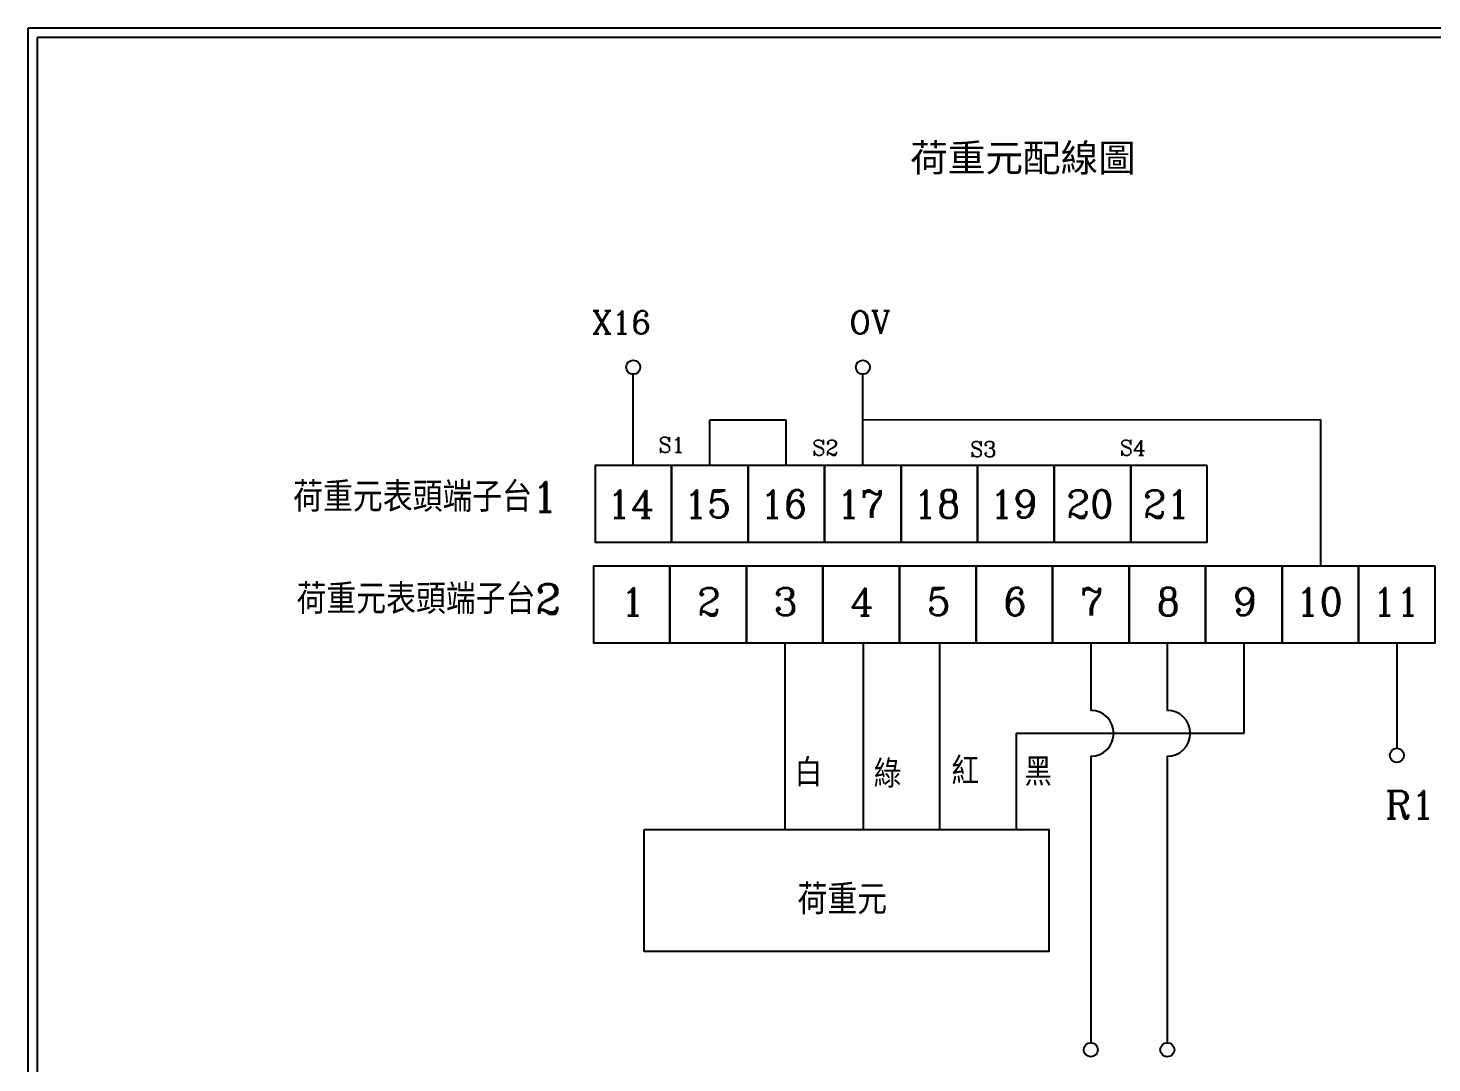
# Model space of a CAD drawing. Extents: x 10 to 297, y 3 to 207.
# Drawn here: x 10 to 193.5, y 71.8 to 207 of the extents above; entities that cross this region are included whole.
import ezdxf

# ---------------------------------------------------------------- set-up
doc = ezdxf.new("R2010")
doc.units = 0
doc.layers.get('0').update_dxf_attribs({"linetype": 'CONTINUOUS'})
doc.layers.add('圖框層', color=7, linetype='CONTINUOUS')
doc.layers.add('標尺寸層', color=3, linetype='CONTINUOUS')
doc.styles.add('CNS', font='romanc.shx', dxfattribs={"bigfont": 'chineset.shx'})
doc.styles.add('STSL', font='KAIU.TTF')

msp = doc.modelspace()

# ---------------------------------------------------------------- linework, layer by layer
for p, q in [((89.09, 149.81), (89.09, 161.74)), ((119.09, 149.81), (119.09, 161.74)), ((99.09, 155.79), (109.09, 155.8)), ((99.09, 149.81), (99.09, 155.79)), ((109.09, 149.81), (109.09, 155.8)), ((119.09, 155.8), (178.88, 155.83)), ((178.88, 155.83), (178.88, 136.66)), ((108.88, 126.66), (108.88, 102.28)), ((119.11, 126.66), (119.11, 102.29)), ((129.11, 126.66), (129.11, 102.29)), ((148.88, 126.66), (148.88, 117.84)), ((158.88, 126.66), (158.88, 117.84)), ((168.93, 114.84), (168.93, 126.66)), ((188.88, 126.66), (188.88, 112.88)), ((139.11, 114.84), (139.11, 102.29)), ((139.11, 114.84), (168.93, 114.84)), ((148.88, 111.84), (148.88, 74.41)), ((158.88, 111.84), (158.88, 74.41))]:
    msp.add_line(p, q)
for points in [[(94.09, 149.81), (84.09, 149.81), (84.09, 139.81), (94.09, 139.81)], [(104.09, 149.81), (94.09, 149.81), (94.09, 139.81), (104.09, 139.81)], [(114.09, 149.81), (104.09, 149.81), (104.09, 139.81), (114.09, 139.81)], [(124.09, 149.81), (114.09, 149.81), (114.09, 139.81), (124.09, 139.81)], [(134.09, 149.81), (124.09, 149.81), (124.09, 139.81), (134.09, 139.81)], [(144.09, 149.81), (134.09, 149.81), (134.09, 139.81), (144.09, 139.81)], [(154.09, 149.81), (144.09, 149.81), (144.09, 139.81), (154.09, 139.81)], [(164.09, 149.81), (154.09, 149.81), (154.09, 139.81), (164.09, 139.81)], [(93.88, 136.66), (83.88, 136.66), (83.88, 126.66), (93.88, 126.66)], [(103.88, 136.66), (93.88, 136.66), (93.88, 126.66), (103.88, 126.66)], [(113.88, 136.66), (103.88, 136.66), (103.88, 126.66), (113.88, 126.66)], [(123.88, 136.66), (113.88, 136.66), (113.88, 126.66), (123.88, 126.66)], [(133.88, 136.66), (123.88, 136.66), (123.88, 126.66), (133.88, 126.66)], [(143.88, 136.66), (133.88, 136.66), (133.88, 126.66), (143.88, 126.66)], [(153.88, 136.66), (143.88, 136.66), (143.88, 126.66), (153.88, 126.66)], [(163.88, 136.66), (153.88, 136.66), (153.88, 126.66), (163.88, 126.66)], [(173.88, 136.66), (163.88, 136.66), (163.88, 126.66), (173.88, 126.66)], [(183.88, 136.66), (173.88, 136.66), (173.88, 126.66), (183.88, 126.66)], [(193.88, 136.66), (183.88, 136.66), (183.88, 126.66), (193.88, 126.66)], [(90.5, 102.29), (143.41, 102.29), (143.41, 86.35), (90.5, 86.35)]]:
    msp.add_lwpolyline(points, close=True)
for centre in [(148.88, 114.84), (158.88, 114.84)]:
    msp.add_arc(centre, 3, 270, 90)
at = {"layer": '圖框層', "color": 7}
for p, q in [((297, 206.97), (10, 206.97)), ((10, 3), (10, 206.97)), ((295.75, 205.72), (11.25, 205.72)), ((11.25, 4.25), (11.25, 205.72))]:
    msp.add_line(p, q, dxfattribs=at)
at = {"layer": '標尺寸層', "color": 7}
for centre in [(89.09, 162.66), (119.09, 162.66), (188.88, 111.96), (148.88, 73.49), (158.88, 73.49)]:
    msp.add_circle(centre, 0.92, dxfattribs=at)

# ---------------------------------------------------------------- texts
at = {"attachment_point": 1, "style": 'CNS'}
for s, insert, char_height, width in [('X16', (83.7, 170.01), 3, 5.3584), ('OV', (117.32, 170.01), 3, 11.729), ('荷重元表頭端子台1', (44.65, 147.67), 3.9, 39.9438), ('荷重元表頭端子台2', (45.09, 134.33), 3.9, 39.9438), ('R1', (187.33, 107.33), 3.6, 2.0807), ('荷重元', (110.55, 95.08), 3.9, 39.9438)]:
    msp.add_mtext(s, dxfattribs=dict(at, insert=insert, char_height=char_height, width=width))
at = {"color": 4, "attachment_point": 1, "style": 'CNS'}
for s, insert, char_height, width in [('S1', (92.38, 153.52), 2, 5.3051), ('S2', (112.49, 153.15), 2, 5.3051), ('S3', (133.11, 152.96), 2, 5.3051), ('S4', (152.66, 153.15), 2, 5.3051), ('14', (85.68, 146.61), 3.6, 2.0807), ('15', (95.68, 146.61), 3.6, 2.0807), ('16', (105.68, 146.61), 3.6, 2.0807), ('17', (115.68, 146.61), 3.6, 2.0807), ('18', (125.68, 146.61), 3.6, 2.0807), ('19', (135.68, 146.61), 3.6, 2.0807), ('20', (145.68, 146.61), 3.6, 2.0807), ('21', (155.68, 146.61), 3.6, 2.0807), ('1', (87.45, 133.85), 3.6, 2.0807), ('2', (97.45, 133.85), 3.6, 2.0807), ('3', (107.45, 133.85), 3.6, 2.0807), ('4', (117.45, 133.85), 3.6, 2.0807), ('5', (127.45, 133.85), 3.6, 2.0807), ('6', (137.45, 133.85), 3.6, 2.0807), ('7', (147.45, 133.85), 3.6, 2.0807), ('8', (157.45, 133.85), 3.6, 2.0807), ('9', (167.45, 133.85), 3.6, 2.0807), ('10', (175.67, 133.85), 3.6, 2.0807), ('11', (185.67, 133.85), 3.6, 2.0807), ('紅', (130.67, 111.7), 3.6, 2.0807), ('白', (110.17, 111.51), 3.6, 11.963), ('綠', (120.53, 111.33), 3.6, 2.0807), ('黑', (140.2, 111.6), 3.6, 1.1161)]:
    msp.add_mtext(s, dxfattribs=dict(at, insert=insert, char_height=char_height, width=width))
at = {"layer": '圖框層', "color": 4, "style": 'STSL'}
msp.add_text('荷重元配線圖', height=3.6, dxfattribs=at).set_placement((125.29, 188.22))

doc.saveas('drawing.dxf')
